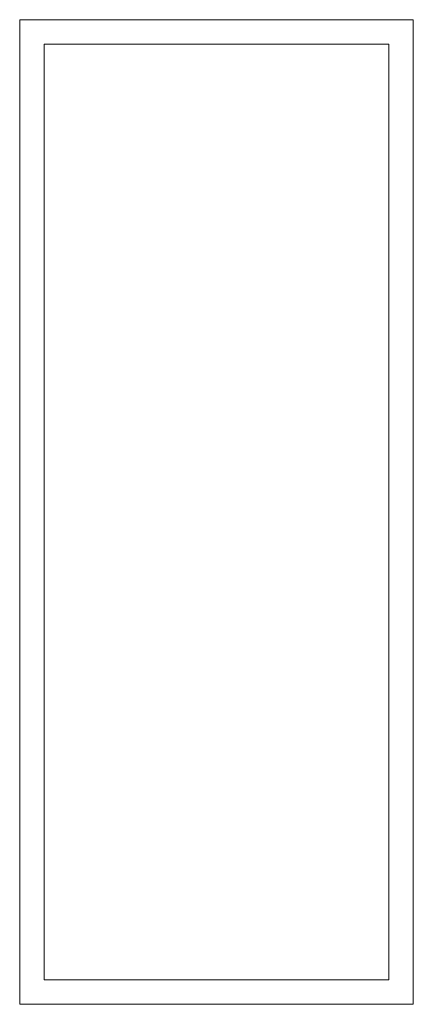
# Model space of a CAD drawing. Header units: millimetres. Extents: x -1 to 1, y -2.5 to 2.5.
import ezdxf

# ---------------------------------------------------------------- set-up
doc = ezdxf.new("R2010")
doc.units = ezdxf.units.MM
doc.layers.get('0').update_dxf_attribs({"linetype": 'CONTINUOUS', "lineweight": 0})

msp = doc.modelspace()

# ---------------------------------------------------------------- linework, layer by layer
for p, q in [((-1, 2.5), (1, 2.5)), ((-1, -2.5), (-1, 2.5)), ((1, 2.5), (1, -2.5)), ((-0.875, 2.375), (0.875, 2.375)), ((-0.875, -2.375), (-0.875, 2.375)), ((0.875, 2.375), (0.875, -2.375)), ((0.875, -2.375), (-0.875, -2.375)), ((1, -2.5), (-1, -2.5))]:
    msp.add_line(p, q)

doc.saveas('drawing.dxf')
